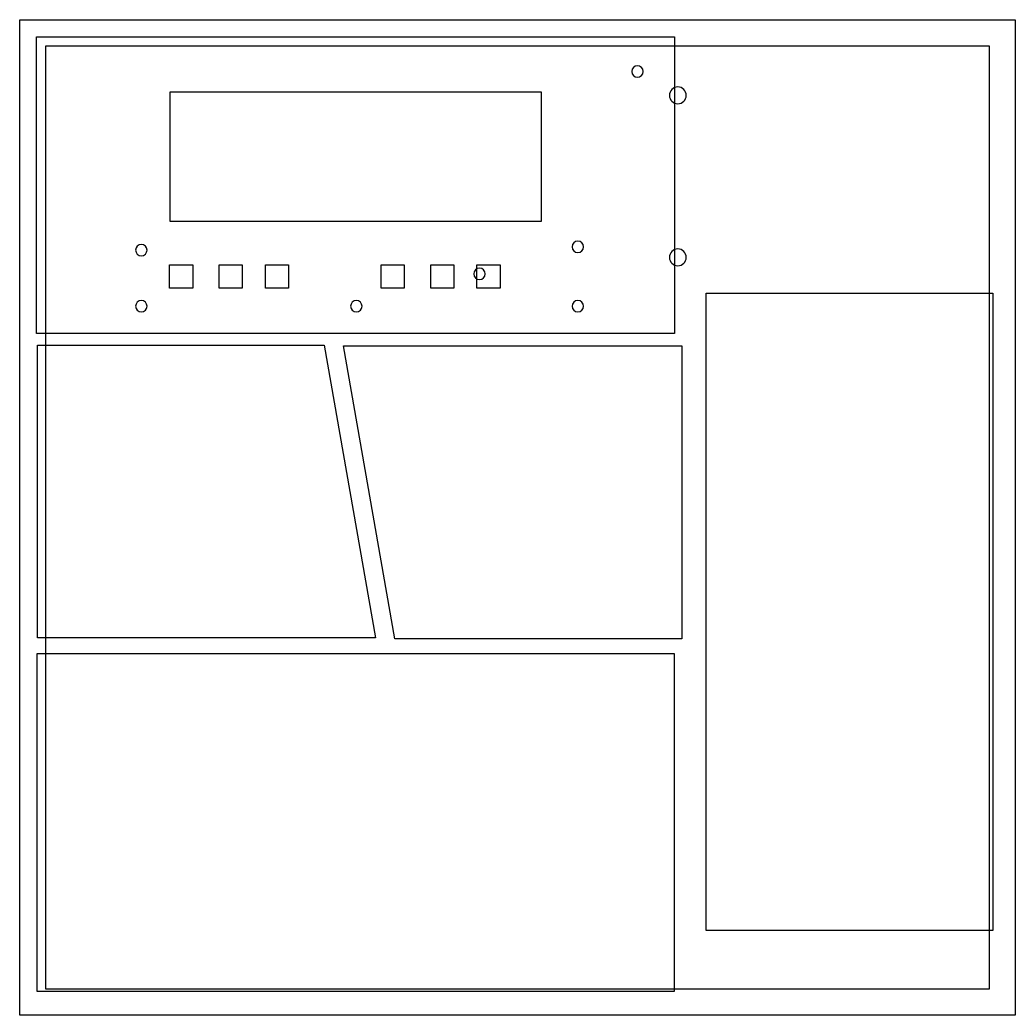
# Model space of a CAD drawing. Extents: x 1 to 901, y -2 to 434.
# Drawn here: x 0.7 to 433.8, y -0.5 to 432.7 of the extents above; entities that cross this region are included whole.
import ezdxf

# ---------------------------------------------------------------- set-up
doc = ezdxf.new("R2010")
doc.units = 0
for name, color, linetype in [('Design_Template', 7, 'CONTINUOUS'), ('Supporting', 7, 'CONTINUOUS'), ('Your_Design', 7, 'CONTINUOUS')]:
    doc.layers.add(name, color=color, linetype=linetype)

msp = doc.modelspace()

# ---------------------------------------------------------------- linework, layer by layer
at = {"layer": 'Design_Template', "color": 7}
for points in [[(0.716102, 432.668839), (433.84999, 432.668839), (433.84999, -0.465049), (0.716102, -0.465049), (0.716102, 432.668839)], [(12.054508, 421.330414), (422.51154, 421.330414), (422.51154, 10.872654), (12.054508, 10.872654), (12.054508, 421.330414)]]:
    msp.add_lwpolyline(points, close=True, dxfattribs=at)
at = {"layer": 'Supporting', "color": 7}
for points in [[(290.72084, 399.825689), (290.72084, 399.825689)], [(290.72084, 329.313696), (290.72084, 329.313696)], [(203.21684, 322.113688), (203.21684, 322.113688)], [(299.368432, 313.684216), (424.206224, 313.684216), (424.206224, 36.410512), (299.368432, 36.410512), (299.368432, 313.684216)], [(8.336422, 291.15907), (133.180398, 291.15907), (155.527166, 163.690766), (8.336422, 163.690766), (8.336422, 291.15907)], [(288.806929, 163.30988), (163.962952, 163.30988), (141.616184, 290.778184), (288.806929, 290.778184), (288.806929, 163.30988)], [(8.210526, 156.895752), (285.473686, 156.895752), (285.473686, 9.743624), (8.210526, 9.743624), (8.210526, 156.895752)]]:
    msp.add_lwpolyline(points, close=True, dxfattribs=at)
for points in [[(287.07284, 403.473689), (285.058104, 403.473689), (283.42484, 401.840425), (283.42484, 399.825689)], [(290.72084, 399.825689), (290.72084, 401.840425), (289.087576, 403.473689), (287.07284, 403.473689)], [(283.42484, 399.825689), (283.42484, 397.810956), (285.058104, 396.177692), (287.07284, 396.177692)], [(287.07284, 396.177692), (289.087576, 396.177692), (290.72084, 397.810956), (290.72084, 399.825689)], [(287.07284, 332.961696), (285.058104, 332.961696), (283.42484, 331.328424), (283.42484, 329.313696)], [(283.42484, 329.313696), (283.42484, 327.298952), (285.058104, 325.665688), (287.07284, 325.665688)], [(290.72084, 329.313696), (290.72084, 331.328424), (289.087576, 332.961696), (287.07284, 332.961696)], [(287.07284, 325.665688), (289.087576, 325.665688), (290.72084, 327.298952), (290.72084, 329.313696)], [(200.72084, 324.609688), (199.342336, 324.609688), (198.22484, 323.492192), (198.22484, 322.113688)], [(198.22484, 322.113688), (198.22484, 320.735192), (199.342336, 319.617688), (200.72084, 319.617688)], [(203.21684, 322.113688), (203.21684, 323.492192), (202.099336, 324.609688), (200.72084, 324.609688)], [(200.72084, 319.617688), (202.099336, 319.617688), (203.21684, 320.735192), (203.21684, 322.113688)]]:
    msp.add_open_spline(points, degree=3, dxfattribs=at)
at = {"layer": 'Your_Design', "color": 7}
for points in [[(7.889822, 425.314258), (285.56663, 425.314258), (285.56663, 296.16677), (7.889822, 296.16677), (7.889822, 425.314258)], [(271.977589, 410.195128), (271.977589, 410.195128)], [(66.095885, 401.316815), (227.514021, 401.316815), (227.514021, 344.895758), (66.095885, 344.895758), (66.095885, 401.316815)], [(246.057589, 333.923127), (246.057589, 333.923127)], [(56.073589, 332.483127), (56.073589, 332.483127)], [(65.798693, 326.022015), (75.916477, 326.022015), (75.916477, 315.904231), (65.798693, 315.904231), (65.798693, 326.022015)], [(87.398693, 326.022015), (97.516477, 326.022015), (97.516477, 315.904231), (87.398693, 315.904231), (87.398693, 326.022015)], [(107.534701, 326.022015), (117.652485, 326.022015), (117.652485, 315.904231), (107.534701, 315.904231), (107.534701, 326.022015)], [(157.910701, 326.046015), (168.028485, 326.046015), (168.028485, 315.928231), (157.910701, 315.928231), (157.910701, 326.046015)], [(179.510701, 326.046015), (189.628485, 326.046015), (189.628485, 315.928231), (179.510701, 315.928231), (179.510701, 326.046015)], [(199.646709, 326.022015), (209.764493, 326.022015), (209.764493, 315.904231), (199.646709, 315.904231), (199.646709, 326.022015)], [(56.073589, 308.051127), (56.073589, 308.051127)], [(149.625589, 308.051127), (149.625589, 308.051127)], [(246.057589, 308.051127), (246.057589, 308.051127)]]:
    msp.add_lwpolyline(points, close=True, dxfattribs=at)
for points in [[(269.481589, 412.691128), (268.103085, 412.691128), (266.985589, 411.573632), (266.985589, 410.195128)], [(271.977589, 410.195128), (271.977589, 411.573632), (270.860085, 412.691128), (269.481589, 412.691128)], [(266.985589, 410.195128), (266.985589, 408.816627), (268.103085, 407.699131), (269.481589, 407.699131)], [(269.481589, 407.699131), (270.860085, 407.699131), (271.977589, 408.816627), (271.977589, 410.195128)], [(53.577589, 334.979127), (52.199085, 334.979127), (51.081589, 333.861631), (51.081589, 332.483127)], [(56.073589, 332.483127), (56.073589, 333.861631), (54.956093, 334.979127), (53.577589, 334.979127)], [(243.561589, 336.419135), (242.183085, 336.419135), (241.065589, 335.301631), (241.065589, 333.923127)], [(241.065589, 333.923127), (241.065589, 332.544631), (242.183085, 331.427127), (243.561589, 331.427127)], [(246.057589, 333.923127), (246.057589, 335.301631), (244.940085, 336.419135), (243.561589, 336.419135)], [(243.561589, 331.427127), (244.940085, 331.427127), (246.057589, 332.544631), (246.057589, 333.923127)], [(51.081589, 332.483127), (51.081589, 331.104631), (52.199085, 329.987127), (53.577589, 329.987127)], [(53.577589, 329.987127), (54.956093, 329.987127), (56.073589, 331.104631), (56.073589, 332.483127)], [(53.577589, 310.547127), (52.199085, 310.547127), (51.081589, 309.429631), (51.081589, 308.051127)], [(51.081589, 308.051127), (51.081589, 306.672631), (52.199085, 305.555127), (53.577589, 305.555127)], [(56.073589, 308.051127), (56.073589, 309.429631), (54.956093, 310.547127), (53.577589, 310.547127)], [(53.577589, 305.555127), (54.956093, 305.555127), (56.073589, 306.672631), (56.073589, 308.051127)], [(147.129589, 310.547127), (145.751085, 310.547127), (144.633589, 309.429631), (144.633589, 308.051127)], [(144.633589, 308.051127), (144.633589, 306.672631), (145.751085, 305.555127), (147.129589, 305.555127)], [(149.625589, 308.051127), (149.625589, 309.429631), (148.508085, 310.547127), (147.129589, 310.547127)], [(147.129589, 305.555127), (148.508085, 305.555127), (149.625589, 306.672631), (149.625589, 308.051127)], [(243.561589, 310.547127), (242.183085, 310.547127), (241.065589, 309.429631), (241.065589, 308.051127)], [(241.065589, 308.051127), (241.065589, 306.672631), (242.183085, 305.555127), (243.561589, 305.555127)], [(246.057589, 308.051127), (246.057589, 309.429631), (244.940085, 310.547127), (243.561589, 310.547127)], [(243.561589, 305.555127), (244.940085, 305.555127), (246.057589, 306.672631), (246.057589, 308.051127)]]:
    msp.add_open_spline(points, degree=3, dxfattribs=at)

doc.saveas('drawing.dxf')
